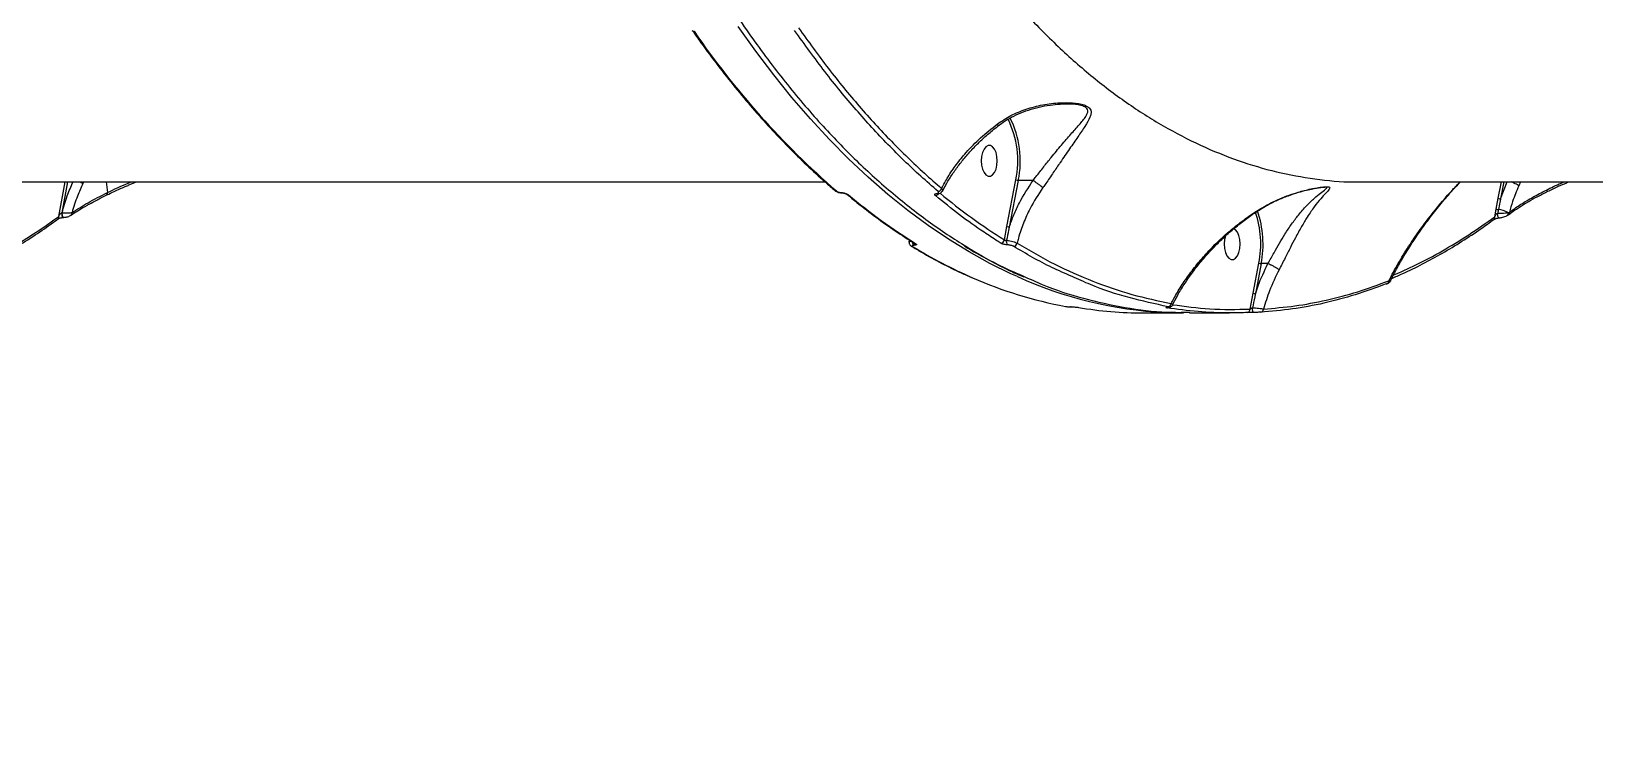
# Model space of a CAD drawing. Header units: millimetres. Extents: x -9609 to 9022, y -7175 to 8108.
# Drawn here: x -3665.8 to -3212.7, y 3066.6 to 3268.9 of the extents above; entities that cross this region are included whole.
import ezdxf

# ---------------------------------------------------------------- set-up
doc = ezdxf.new("R2010")
doc.units = ezdxf.units.MM
for name, color, linetype in [('DIKOM_ОБЪЕКТ', 7, 'Continuous'), ('DIKOM_РАЗМЕР_ЗОНА', 7, 'Continuous'), ('DIKOM_РАЗМЕР_ОБЪЕКТА', 7, 'Continuous')]:
    doc.layers.add(name, color=color, linetype=linetype)
doc.styles.add('style1', font='arial.ttf', dxfattribs={"width": 0.8})
doc.dimstyles.new('1-50', dxfattribs={"dimtxt": 300, "dimasz": 200, "dimexe": 100, "dimexo": 0, "dimgap": 100, "dimtad": 1, "dimtxsty": 'style1', "dimcen": 200, "dimclrd": 7, "dimclre": 7, "dimclrt": 7, "dimadec": 1, "dimazin": 2, "dimtfac": 1, "dimtmove": 0, "dimatfit": 2, "dimfxl": 0, "dimlwd": 25, "dimlwe": 18, "dimarcsym": 0})

# ---------------------------------------------------------------- blocks, each defined once
blk = doc.blocks.new('*D10')
at = {"layer": 'Defpoints', "color": 0, "transparency": 16777216}
for p in [(-405.54, 6589.16), (-8044.66, -3492.79), (424.09, -3492.79)]:
    blk.add_point(p, dxfattribs=at)
at = {"layer": 'DIKOM_РАЗМЕР_ОБЪЕКТА', "color": 7, "lineweight": 18, "transparency": 16777216}
for p, q in [((-405.54, 6589.16), (-8144.66, 6589.16)), ((424.09, -3492.79), (-8144.66, -3492.79))]:
    blk.add_line(p, q, dxfattribs=at)
at = {"layer": 'DIKOM_РАЗМЕР_ОБЪЕКТА', "color": 7, "lineweight": 25, "transparency": 16777216}
blk.add_line((-8044.66, 6389.16), (-8044.66, -3292.79), dxfattribs=at)
at = {"layer": 'DIKOM_РАЗМЕР_ОБЪЕКТА', "color": 7, "transparency": 16777216}
for points in [[(-8077.99, 6389.16), (-8011.32, 6389.16), (-8044.66, 6589.16)], [(-8077.99, -3292.79), (-8011.32, -3292.79), (-8044.66, -3492.79)]]:
    blk.add_solid(points, dxfattribs=at)
at = {"layer": 'DIKOM_РАЗМЕР_ОБЪЕКТА', "color": 7, "transparency": 16777216, "insert": (-8297.83, 1541.5), "char_height": 300, "attachment_point": 5, "rotation": 90, "style": 'style1'}
blk.add_mtext('10100', dxfattribs=at)
blk = doc.blocks.new('*D13')
at = {"layer": 'Defpoints', "color": 0, "transparency": 16777216}
for p in [(-4933.28, 8107.63), (-9158.98, -4977.79), (-1652.91, -4977.79)]:
    blk.add_point(p, dxfattribs=at)
at = {"layer": 'DIKOM_РАЗМЕР_ЗОНА', "color": 7, "lineweight": 18, "transparency": 16777216}
for p, q in [((-4933.28, 8107.63), (-9258.98, 8107.63)), ((-1652.91, -4977.79), (-9258.98, -4977.79))]:
    blk.add_line(p, q, dxfattribs=at)
at = {"layer": 'DIKOM_РАЗМЕР_ЗОНА', "color": 7, "lineweight": 25, "transparency": 16777216}
blk.add_line((-9158.98, 7907.63), (-9158.98, -4777.79), dxfattribs=at)
at = {"layer": 'DIKOM_РАЗМЕР_ЗОНА', "color": 7, "transparency": 16777216}
for points in [[(-9192.32, 7907.63), (-9125.65, 7907.63), (-9158.98, 8107.63)], [(-9192.32, -4777.79), (-9125.65, -4777.79), (-9158.98, -4977.79)]]:
    blk.add_solid(points, dxfattribs=at)
at = {"layer": 'DIKOM_РАЗМЕР_ЗОНА', "color": 7, "transparency": 16777216, "insert": (-9412.26, 1541.5), "char_height": 300, "attachment_point": 5, "rotation": 90, "style": 'style1'}
blk.add_mtext('13100', dxfattribs=at)

msp = doc.modelspace()

# ---------------------------------------------------------------- linework, layer by layer
at = {"layer": 'DIKOM_ОБЪЕКТ', "color": 7, "linetype": 'Continuous', "lineweight": 15}
for p, q in [((-3365.33, 3247.789), (-3365.767, 3247.785)), ((-3697.705, 3225.212), (-3435.597, 3225.212)), ((-3657.861, 3215.225), (-3656.008, 3225.212)), ((-3655.306, 3225.212), (-3656.965, 3216.266)), ((-3650.639, 3225.212), (-3650.856, 3224.739)), ((-3644.09, 3225.212), (-3643.719, 3222.126)), ((-3637.482, 3224.327), (-3635.346, 3225.212)), ((-3382.849, 3212.297), (-3380.237, 3225.803)), ((-3379.568, 3225.628), (-3382.179, 3212.122)), ((-3375.284, 3225.628), (-3379.568, 3225.628)), ((-3279.971, 3225.212), (-3041.184, 3225.212)), ((-3240.349, 3220.454), (-3239.429, 3225.212)), ((-3239.679, 3220.279), (-3237.808, 3225.212)), ((-3238.725, 3225.212), (-3239.679, 3220.279)), ((-3233.923, 3225.212), (-3234.402, 3224.079)), ((-3643.902, 3221.441), (-3643.914, 3221.435)), ((-3430.898, 3222.102), (-3430.83, 3222.102)), ((-3430.693, 3222.019), (-3430.624, 3222.019)), ((-3240.938, 3217.355), (-3240.349, 3220.454)), ((-3656.965, 3216.266), (-3656.891, 3216.266)), ((-3656.481, 3214.927), (-3656.406, 3214.927)), ((-3654.274, 3215.582), (-3654.294, 3215.568)), ((-3241.365, 3215.099), (-3240.938, 3217.355)), ((-3240.1, 3214.786), (-3240.108, 3214.785)), ((-3237.523, 3216.348), (-3237.099, 3216.434)), ((-3383.589, 3208.377), (-3382.849, 3212.297)), ((-3411.22, 3208.4), (-3411.276, 3207.732)), ((-3409.827, 3206.817), (-3409.875, 3206.817)), ((-3409.653, 3207.379), (-3409.655, 3207.38)), ((-3311.464, 3192.951), (-3309.776, 3201.68)), ((-3309.107, 3201.505), (-3310.795, 3192.775)), ((-3307.154, 3201.505), (-3309.107, 3201.505)), ((-3307.154, 3201.505), (-3307.15, 3201.504)), ((-3312.339, 3188.329), (-3311.464, 3192.951)), ((-3364.394, 3188.975), (-3364.306, 3188.975)), ((-3364.348, 3188.97), (-3364.394, 3188.975)), ((-3364.348, 3188.97), (-3364.259, 3188.97)), ((-3364.259, 3188.97), (-3364.306, 3188.975)), ((-3343.223, 3187.212), (-3331.652, 3187.212)), ((-3329.937, 3187.212), (-3318.297, 3187.212))]:
    msp.add_line(p, q, dxfattribs=at)
at = {"layer": 'DIKOM_ОБЪЕКТ', "color": 7, "linetype": 'Continuous', "lineweight": 15, "flags": 128}
for points in [[(-3379.778, 3197.739), (-3381.677, 3198.598), (-3387.763, 3201.588), (-3393.802, 3204.921), (-3399.788, 3208.592), (-3405.717, 3212.598), (-3411.584, 3216.938), (-3417.383, 3221.606), (-3423.11, 3226.598), (-3428.76, 3231.911), (-3434.328, 3237.541), (-3439.81, 3243.482), (-3445.2, 3249.729), (-3450.495, 3256.277), (-3455.69, 3263.12), (-3460.781, 3270.254)], [(-3385.652, 3231.335), (-3385.746, 3232.603), (-3386.02, 3233.768), (-3386.452, 3234.736), (-3387.007, 3235.428), (-3387.64, 3235.789), (-3388.3, 3235.789), (-3388.932, 3235.428), (-3389.487, 3234.736), (-3389.92, 3233.768), (-3390.194, 3232.603), (-3390.288, 3231.335), (-3390.194, 3230.067), (-3389.92, 3228.902), (-3389.487, 3227.934), (-3388.932, 3227.242), (-3388.3, 3226.881), (-3387.64, 3226.881), (-3387.007, 3227.242), (-3386.452, 3227.934), (-3386.02, 3228.902), (-3385.746, 3230.067), (-3385.652, 3231.335)], [(-3656.965, 3216.266), (-3656.995, 3215.988), (-3656.983, 3215.704), (-3656.931, 3215.439), (-3656.842, 3215.213), (-3656.723, 3215.045), (-3656.586, 3214.948), (-3656.483, 3214.927)], [(-3656.891, 3216.266), (-3656.92, 3215.988), (-3656.908, 3215.704), (-3656.856, 3215.439), (-3656.767, 3215.213), (-3656.648, 3215.045), (-3656.511, 3214.948), (-3656.4, 3214.927)], [(-3240.108, 3214.785), (-3240.193, 3214.807), (-3240.296, 3214.904), (-3240.389, 3215.073), (-3240.463, 3215.299), (-3240.514, 3215.565), (-3240.535, 3215.848), (-3240.527, 3216.125)], [(-3237.37, 3215.722), (-3237.364, 3215.727), (-3237.307, 3215.776)], [(-3319.488, 3209.552), (-3319.732, 3208.48), (-3319.826, 3207.212), (-3319.732, 3205.944), (-3319.458, 3204.779), (-3319.026, 3203.811), (-3318.471, 3203.119), (-3317.838, 3202.758), (-3317.178, 3202.758), (-3316.546, 3203.119), (-3315.991, 3203.811), (-3315.559, 3204.779), (-3315.284, 3205.944), (-3315.191, 3207.212), (-3315.191, 3207.212)], [(-3315.191, 3207.212), (-3315.284, 3208.48), (-3315.559, 3209.645), (-3315.991, 3210.613), (-3316.546, 3211.305), (-3317.105, 3211.644)], [(-3272.832, 3195.659), (-3272.675, 3195.675), (-3272.579, 3195.703)], [(-3331.652, 3187.212), (-3331.91, 3187.212), (-3335.609, 3187.282)], [(-3311.257, 3187.37), (-3311.348, 3187.393), (-3311.435, 3187.473), (-3311.512, 3187.606), (-3311.575, 3187.784), (-3311.62, 3187.997), (-3311.645, 3188.231), (-3311.647, 3188.474), (-3311.627, 3188.71)]]:
    msp.add_lwpolyline(points, dxfattribs=at)
at = {"layer": 'DIKOM_ОБЪЕКТ', "color": 7, "linetype": 'Continuous', "lineweight": 15}
for centre, radius, start, end in [((-3473.644, 3269.5), 0.6, 217.79452, 273.74114), ((-3271.367, 3407.659), 245.263, 214.45461, 229.01555), ((-3406.388, 3231.311), 26.724, 348.10756, 26.82242), ((-3406.289, 3231.338), 27.325, 347.93649, 27.08299), ((-3644.312, 3221.918), 0.629, 310.76991, 19.37966), ((-3432.236, 3223.185), 0.672, 230.34114, 271.0898), ((-3402.926, 3223.641), 1.169, 274.1494, 345.02029), ((-3379.582, 3226.939), 1.311, 239.98652, 270.60069), ((-3430.685, 3222.334), 0.316, 227.44302, 268.09297), ((-3430.617, 3222.334), 0.316, 227.43779, 268.81152), ((-3428.821, 3222.121), 0.646, 229.15574, 271.93043), ((-3317.443, 3354.013), 173.108, 229.96363, 237.95953), ((-3403.678, 3222.391), 1.156, 274.17013, 331.32258), ((-3402.964, 3222.216), 0.436, 234.70423, 273.03482), ((-3239.693, 3221.591), 1.312, 239.99343, 270.60427), ((-3747.19, 3335.632), 149.925, 292.89707, 306.57124), ((-3658.62, 3215.028), 0.784, 308.94047, 14.54818), ((-3654.74, 3216.163), 0.745, 308.74397, 11.48253), ((-3337.634, 3207.208), 28.401, 348.77757, 18.83044), ((-3338.446, 3207.163), 29.881, 349.08409, 18.73936), ((-3242.125, 3214.902), 0.785, 310.24429, 14.53797), ((-3240.289, 3218.499), 1.315, 240.41178, 268.758), ((-3241.205, 3209.131), 8.101, 62.97218, 83.7092), ((-3238.222, 3216.069), 0.752, 306.17166, 21.76456), ((-3237.872, 3216.316), 0.782, 316.27745, 8.6734), ((-3382.193, 3213.433), 1.311, 239.9931, 270.59411), ((-3410.249, 3207.208), 0.694, 238.74616, 270.56716), ((-3335.402, 3328.652), 143.243, 238.502, 246.37564), ((-3409.112, 3207.647), 1.127, 174.51929, 227.42685), ((-3409.074, 3207.64), 1.115, 175.60977, 227.53587), ((-3409.287, 3207.967), 0.693, 238.33472, 270.56001), ((-3384.69, 3208.533), 1.112, 274.62627, 351.92971), ((-3381.42, 3207.852), 1.607, 164.92994, 213.00826), ((-3381.012, 3207.631), 1.102, 274.55726, 349.41489), ((-3309.12, 3202.816), 1.311, 239.98652, 270.60069), ((-3343.201, 3310.241), 123.25, 246.26737, 259.4243), ((-3330.708, 3306.414), 119.24, 245.69936, 266.9199), ((-3272.919, 3196.486), 0.854, 293.49463, 4.74737), ((-3310.808, 3194.086), 1.311, 239.98652, 270.60069), ((-3343.197, 3299.521), 112.309, 260.32783, 269.98651), ((-3336.503, 3189.48), 0.779, 270.3845, 297.84927), ((-3336.174, 3189.995), 0.978, 274.65366, 357.18007), ((-3313.259, 3188.25), 0.924, 274.64172, 4.91957), ((-3309.334, 3188.321), 0.906, 274.14036, 1.35786)]:
    msp.add_arc(centre, radius, start, end, dxfattribs=at)
for points, knots in [([(-3546.252, 3606.21), (-3546.223, 3601.632), (-3546.146, 3589.204), (-3545.454, 3568.931), (-3544.001, 3545.478), (-3541.865, 3522.182), (-3539.07, 3499.153), (-3535.622, 3476.497), (-3531.53, 3454.289), (-3526.784, 3432.576), (-3521.409, 3411.383), (-3515.423, 3390.772), (-3508.858, 3370.838), (-3501.743, 3351.675), (-3494.095, 3333.349), (-3485.916, 3315.91), (-3477.23, 3299.367), (-3468.069, 3283.764), (-3458.475, 3269.173), (-3448.495, 3255.663), (-3438.28, 3243.438), (-3427.859, 3232.491), (-3417.266, 3222.772), (-3406.407, 3214.143), (-3395.318, 3206.711), (-3385.735, 3201.191), (-3379.802, 3198.641), (-3377.682, 3197.73)], [0, 0, 0, 0, 0.0243037, 0.0659749, 0.1077774, 0.1496468, 0.191516, 0.2333187, 0.2749899, 0.3166611, 0.3584635, 0.4003329, 0.4422024, 0.4840049, 0.5256759, 0.5673473, 0.6091498, 0.6510189, 0.6928886, 0.734691, 0.7763623, 0.8164975, 0.8567503, 0.8970624, 0.9373748, 0.9776275, 1, 1, 1, 1]), ([(-3476.184, 3545.658), (-3475.527, 3538.635), (-3474.211, 3524.566), (-3471.453, 3503.759), (-3468.139, 3483.23), (-3464.227, 3463.093), (-3459.75, 3443.437), (-3454.713, 3424.33), (-3449.113, 3405.814), (-3442.971, 3387.909), (-3436.311, 3370.664), (-3429.164, 3354.159), (-3421.563, 3338.471), (-3413.525, 3323.653), (-3405.053, 3309.749), (-3396.172, 3296.763), (-3386.912, 3284.731), (-3377.318, 3273.706), (-3367.433, 3263.742), (-3357.278, 3254.873), (-3346.866, 3247.138), (-3336.218, 3240.529), (-3325.373, 3235.059), (-3314.381, 3230.76), (-3303.293, 3227.611), (-3292.133, 3225.792), (-3284.331, 3225.053), (-3280.256, 3225.258), (-3279.921, 3225.275)], [0, 0, 0, 0, 0.0397188, 0.079563, 0.1194708, 0.1593789, 0.199223, 0.2389418, 0.2786623, 0.3185076, 0.3584165, 0.3983257, 0.4381714, 0.4778916, 0.5176401, 0.5575131, 0.5974499, 0.6373871, 0.6772604, 0.717009, 0.7568219, 0.7967591, 0.8367603, 0.8767619, 0.9167, 0.9565132, 0.9964244, 1, 1, 1, 1]), ([(-3474.118, 3269.133), (-3473.276, 3267.94), (-3470.832, 3264.481), (-3466.714, 3258.951), (-3461.736, 3252.634), (-3456.669, 3246.587), (-3451.518, 3240.811), (-3446.286, 3235.309), (-3440.976, 3230.092), (-3436.427, 3225.906), (-3433.639, 3223.506), (-3432.665, 3222.667)], [0, 0, 0, 0, 0.0652744, 0.1892965, 0.3133232, 0.4373481, 0.5613696, 0.685385, 0.8093934, 0.9333913, 1, 1, 1, 1]), ([(-3402.842, 3222.475), (-3404.518, 3223.93), (-3409.42, 3228.184), (-3417.386, 3235.928), (-3426.661, 3246.042), (-3435.718, 3257.021), (-3441.525, 3265.08), (-3444.428, 3269.109)], [0, 0, 0, 0, 0.1144537, 0.3347656, 0.555075, 0.7775379, 1, 1, 1, 1]), ([(-3443.29, 3269.873), (-3440.422, 3265.89), (-3434.685, 3257.925), (-3425.683, 3246.992), (-3416.401, 3236.855), (-3408.393, 3229.062), (-3403.47, 3224.79), (-3401.798, 3223.339)], [0, 0, 0, 0, 0.2203105, 0.4406201, 0.6630844, 0.8855447, 1, 1, 1, 1]), ([(-3385.644, 3242), (-3384.348, 3242.86), (-3381.721, 3244.603), (-3377.238, 3246.41), (-3372.436, 3247.667), (-3367.864, 3248.218), (-3364.368, 3248.207), (-3362.038, 3247.937), (-3360.345, 3247.542), (-3358.919, 3246.827), (-3358.388, 3245.874), (-3358.439, 3244.897), (-3358.906, 3243.472), (-3360.178, 3241.351), (-3362.252, 3238.317), (-3364.674, 3234.836), (-3367.083, 3231.316), (-3369.408, 3227.898), (-3371.104, 3225.42), (-3372.122, 3223.975), (-3372.399, 3223.582)], [0, 0, 0, 0, 0.0704054, 0.1427033, 0.2195579, 0.2979693, 0.355591, 0.384869, 0.4149645, 0.4491189, 0.4886797, 0.5172627, 0.54652, 0.6240218, 0.7036974, 0.7828131, 0.8640045, 0.9204688, 0.9784127, 1, 1, 1, 1]), ([(-3385.413, 3241.441), (-3384.929, 3241.807), (-3383.682, 3242.75), (-3381.459, 3244.022), (-3378.759, 3245.289), (-3375.835, 3246.318), (-3372.736, 3247.125), (-3369.684, 3247.623), (-3367.188, 3247.834), (-3365.806, 3247.824), (-3365.331, 3247.821)], [0, 0, 0, 0, 0.0834919, 0.2151895, 0.353398, 0.4968824, 0.6455603, 0.7987743, 0.9307744, 1, 1, 1, 1]), ([(-3375.278, 3225.626), (-3375.277, 3225.627), (-3375.05, 3226.025), (-3373.881, 3227.272), (-3372.197, 3229.617), (-3369.681, 3232.712), (-3367.019, 3235.936), (-3364.3, 3239.078), (-3361.805, 3241.812), (-3360.249, 3243.721), (-3359.508, 3245.013), (-3359.302, 3245.793), (-3359.476, 3246.369), (-3359.96, 3246.858), (-3360.47, 3247.127), (-3361.404, 3247.437), (-3362.554, 3247.661), (-3364.019, 3247.821), (-3364.969, 3247.798), (-3365.33, 3247.789)], [0, 0, 0, 0, 0.0000457, 0.0327598, 0.12094, 0.2092373, 0.3339619, 0.45884, 0.5798242, 0.7004859, 0.7429862, 0.7853261, 0.8276231, 0.8405613, 0.8786374, 0.8876871, 0.9304865, 0.9735767, 1, 1, 1, 1]), ([(-3401.798, 3223.339), (-3401.199, 3224.462), (-3399.956, 3226.791), (-3397.563, 3230.279), (-3394.459, 3234.09), (-3390.554, 3238.108), (-3387.292, 3240.693), (-3385.644, 3242)], [0, 0, 0, 0, 0.16654674, 0.34554897, 0.52676318, 0.76078258, 1, 1, 1, 1]), ([(-3401.5, 3222.546), (-3401.199, 3223.148), (-3400.436, 3224.678), (-3398.919, 3227.128), (-3396.993, 3229.879), (-3394.818, 3232.587), (-3392.427, 3235.225), (-3389.835, 3237.752), (-3387.487, 3239.831), (-3385.949, 3241.001), (-3385.391, 3241.425)], [0, 0, 0, 0, 0.0889461, 0.2258112, 0.3640157, 0.5031895, 0.6428525, 0.7823272, 0.9210235, 1, 1, 1, 1]), ([(-3385.644, 3242), (-3385.629, 3241.974), (-3385.54, 3241.813), (-3385.431, 3241.59), (-3385.454, 3241.54), (-3385.464, 3241.517)], [0, 0, 0, 0, 0.095344, 0.5960078, 1, 1, 1, 1]), ([(-3656.891, 3216.266), (-3656.434, 3217.902), (-3655.59, 3220.932), (-3654.299, 3223.864), (-3653.705, 3225.212)], [0, 0, 0, 0, 0.5400387, 1, 1, 1, 1]), ([(-3650.856, 3224.739), (-3651.402, 3223.534), (-3652.651, 3220.772), (-3653.52, 3217.919), (-3654.01, 3216.311)], [0, 0, 0, 0, 0.4365587, 1, 1, 1, 1]), ([(-3654.01, 3216.311), (-3652.534, 3217.26), (-3649.546, 3219.183), (-3645.677, 3221.137), (-3643.719, 3222.126)], [0, 0, 0, 0, 0.4937624, 1, 1, 1, 1]), ([(-3651.666, 3225.212), (-3651.651, 3225.205), (-3651.44, 3225.1), (-3651.17, 3224.941), (-3650.944, 3224.8), (-3650.868, 3224.748), (-3650.856, 3224.739)], [0, 0, 0, 0, 0.04311747, 0.60058576, 0.93809115, 1, 1, 1, 1]), ([(-3643.897, 3221.432), (-3643.183, 3221.778), (-3641.475, 3222.604), (-3639.316, 3223.574), (-3637.84, 3224.181), (-3637.482, 3224.327)], [0, 0, 0, 0, 0.3519926, 0.8431112, 1, 1, 1, 1]), ([(-3643.719, 3222.126), (-3641.81, 3223.048), (-3639.617, 3224.108), (-3637.108, 3225.085), (-3636.783, 3225.212)], [0, 0, 0, 0, 0.8704264, 1, 1, 1, 1]), ([(-3432.657, 3222.678), (-3432.62, 3222.642), (-3432.445, 3222.47), (-3432.033, 3222.278), (-3431.409, 3222.086), (-3430.938, 3222.002), (-3430.714, 3222.022), (-3430.695, 3222.024)], [0, 0, 0, 0, 0.0786824, 0.3778112, 0.6639378, 0.9705286, 1, 1, 1, 1]), ([(-3432.224, 3222.513), (-3432.157, 3222.465), (-3432.023, 3222.368), (-3431.718, 3222.241), (-3431.382, 3222.149), (-3431.099, 3222.107), (-3430.95, 3222.103), (-3430.898, 3222.102)], [0, 0, 0, 0, 0.2289144, 0.4578117, 0.6786778, 0.8883338, 1, 1, 1, 1]), ([(-3403.216, 3221.86), (-3403.098, 3221.876), (-3402.862, 3221.909), (-3402.67, 3222.035), (-3402.624, 3222.203), (-3402.714, 3222.359), (-3402.816, 3222.452), (-3402.842, 3222.475)], [0, 0, 0, 0, 0.2256399, 0.4513054, 0.6801536, 0.9175984, 1, 1, 1, 1]), ([(-3402.942, 3221.785), (-3402.911, 3221.786), (-3402.649, 3221.795), (-3402.268, 3221.903), (-3401.811, 3222.171), (-3401.654, 3222.439), (-3401.585, 3222.556)], [0, 0, 0, 0, 0.0555233, 0.4641894, 0.7657198, 1, 1, 1, 1]), ([(-3401.798, 3223.339), (-3401.758, 3223.291), (-3401.606, 3223.105), (-3401.48, 3222.83), (-3401.559, 3222.655), (-3401.589, 3222.588)], [0, 0, 0, 0, 0.1743811, 0.6788664, 1, 1, 1, 1]), ([(-3382.179, 3212.122), (-3381.754, 3213.301), (-3380.899, 3215.669), (-3378.765, 3220.275), (-3376.672, 3223.493), (-3375.284, 3225.628)], [0, 0, 0, 0, 0.2504067, 0.502862, 1, 1, 1, 1]), ([(-3372.399, 3223.582), (-3373.712, 3221.573), (-3375.874, 3218.266), (-3378.104, 3213.277), (-3379.281, 3209.897), (-3379.797, 3207.931), (-3379.929, 3207.429)], [0, 0, 0, 0, 0.395786, 0.6516322, 0.9109935, 1, 1, 1, 1]), ([(-3375.284, 3225.628), (-3375.282, 3225.628), (-3375.28, 3225.627), (-3375.278, 3225.626), (-3375.278, 3225.626)], [0, 0, 0, 0, 0.661112, 1, 1, 1, 1]), ([(-3372.399, 3223.582), (-3372.421, 3223.598), (-3372.518, 3223.669), (-3372.792, 3223.866), (-3373.301, 3224.229), (-3373.982, 3224.713), (-3374.683, 3225.208), (-3375.079, 3225.487), (-3375.278, 3225.626)], [0, 0, 0, 0, 0.0352147, 0.1540523, 0.3656114, 0.5770426, 0.7885683, 1, 1, 1, 1]), ([(-3309.446, 3217.373), (-3307.766, 3218.313), (-3304.369, 3220.215), (-3299.489, 3221.967), (-3295.765, 3222.956), (-3293.317, 3223.448), (-3291.622, 3223.708), (-3290.241, 3223.826), (-3289.366, 3223.768), (-3289.145, 3223.517), (-3289.42, 3222.971), (-3290.354, 3221.994), (-3291.875, 3220.328), (-3293.682, 3218.075), (-3295.558, 3215.344), (-3297.403, 3212.29), (-3299.048, 3209.294), (-3300.642, 3206.211), (-3302.216, 3203.067), (-3303.334, 3200.893), (-3303.925, 3199.744)], [0, 0, 0, 0, 0.0863516, 0.1746766, 0.2336202, 0.2635158, 0.2941177, 0.3212028, 0.3485617, 0.3826661, 0.4154263, 0.4844285, 0.5550149, 0.6333643, 0.7133062, 0.7760735, 0.8404078, 0.8905373, 0.9421319, 1, 1, 1, 1]), ([(-3309.368, 3217.24), (-3308.692, 3217.658), (-3307.083, 3218.653), (-3304.352, 3219.979), (-3301.333, 3221.215), (-3298.493, 3222.159), (-3296.098, 3222.81), (-3294.239, 3223.225), (-3292.832, 3223.482), (-3291.79, 3223.631), (-3291.112, 3223.701), (-3290.738, 3223.713), (-3290.693, 3223.712), (-3290.69, 3223.712)], [0, 0, 0, 0, 0.1119405, 0.2660867, 0.427467, 0.5737525, 0.6914228, 0.7848199, 0.8545108, 0.9120341, 0.9596404, 0.9978606, 1, 1, 1, 1]), ([(-3307.15, 3201.504), (-3307.149, 3201.504), (-3306.515, 3202.535), (-3305.464, 3204.583), (-3303.799, 3207.454), (-3302.099, 3210.281), (-3300.253, 3213.062), (-3298.154, 3215.862), (-3295.932, 3218.402), (-3293.759, 3220.469), (-3291.842, 3222.019), (-3290.562, 3222.93), (-3290.025, 3223.441), (-3290.003, 3223.675), (-3290.501, 3223.7), (-3290.691, 3223.709)], [0, 0, 0, 0, 0.000021, 0.08379778, 0.1581978, 0.23469395, 0.32960922, 0.42679209, 0.54600908, 0.6674412, 0.77121578, 0.87655095, 0.92378517, 0.97100549, 1, 1, 1, 1]), ([(-3272.068, 3196.557), (-3271.192, 3198.216), (-3269.439, 3201.534), (-3266.378, 3206.497), (-3263.014, 3211.436), (-3258.811, 3216.969), (-3254.935, 3221.579), (-3252.136, 3224.469), (-3251.416, 3225.212)], [0, 0, 0, 0, 0.1683499, 0.3367024, 0.5075697, 0.6784259, 0.917295, 1, 1, 1, 1]), ([(-3271.624, 3196.489), (-3271.332, 3197.091), (-3270.349, 3199.117), (-3268.392, 3202.583), (-3265.755, 3206.896), (-3262.817, 3211.246), (-3259.744, 3215.435), (-3256.487, 3219.491), (-3253.724, 3222.71), (-3251.894, 3224.601), (-3251.303, 3225.212)], [0, 0, 0, 0, 0.06082062, 0.20482497, 0.3516029, 0.50111641, 0.65319121, 0.78858144, 0.93172803, 1, 1, 1, 1]), ([(-3237.296, 3215.762), (-3236.911, 3216.05), (-3235.898, 3216.809), (-3233.965, 3218.075), (-3231.541, 3219.544), (-3228.87, 3221.022), (-3225.988, 3222.49), (-3223.025, 3223.895), (-3220.945, 3224.788), (-3219.957, 3225.212)], [0, 0, 0, 0, 0.0933515, 0.2458719, 0.399491, 0.5536752, 0.7077339, 0.8611766, 1, 1, 1, 1]), ([(-3237.099, 3216.434), (-3236.153, 3217.107), (-3234.258, 3218.455), (-3230.807, 3220.528), (-3226.935, 3222.593), (-3223.722, 3224.17), (-3221.721, 3225.017), (-3221.26, 3225.212)], [0, 0, 0, 0, 0.2323743, 0.4654813, 0.6978661, 0.9303584, 1, 1, 1, 1]), ([(-3234.402, 3224.079), (-3235.034, 3222.56), (-3236.083, 3220.039), (-3236.81, 3217.459), (-3237.099, 3216.434)], [0, 0, 0, 0, 0.6025935, 1, 1, 1, 1]), ([(-3234.402, 3224.079), (-3234.421, 3224.094), (-3234.529, 3224.177), (-3234.828, 3224.376), (-3235.405, 3224.697), (-3236.031, 3225.004), (-3236.415, 3225.161), (-3236.541, 3225.212)], [0, 0, 0, 0, 0.0469094, 0.2628851, 0.5588748, 0.8547884, 1, 1, 1, 1]), ([(-3654.278, 3215.588), (-3654.277, 3215.588), (-3653.549, 3216.043), (-3652.076, 3217.034), (-3650.29, 3218.094), (-3649.203, 3218.681), (-3649.023, 3218.778)], [0, 0, 0, 0, 0.0004964, 0.4546792, 0.9096915, 1, 1, 1, 1]), ([(-3649.023, 3218.778), (-3648.309, 3219.171), (-3646.705, 3220.053), (-3644.963, 3220.938), (-3643.925, 3221.431), (-3643.915, 3221.436)], [0, 0, 0, 0, 0.4429111, 0.994709, 1, 1, 1, 1]), ([(-3430.83, 3222.102), (-3430.753, 3222.1), (-3430.526, 3222.094), (-3430.091, 3222.029), (-3429.575, 3221.888), (-3429.106, 3221.694), (-3428.901, 3221.548), (-3428.799, 3221.475)], [0, 0, 0, 0, 0.10828883, 0.32046664, 0.54304062, 0.77152306, 1, 1, 1, 1]), ([(-3430.624, 3222.018), (-3430.621, 3222.019), (-3430.568, 3222.021), (-3430.403, 3222.009), (-3430.134, 3221.97), (-3429.82, 3221.894), (-3429.536, 3221.792), (-3429.345, 3221.701), (-3429.249, 3221.637), (-3429.245, 3221.633), (-3429.243, 3221.632)], [0, 0, 0, 0, 0.0070202, 0.1391016, 0.2903266, 0.4645409, 0.6511043, 0.8100206, 0.9382752, 1, 1, 1, 1]), ([(-3429.237, 3221.627), (-3428.275, 3220.832), (-3425.489, 3218.529), (-3420.827, 3214.945), (-3415.262, 3210.964), (-3411.514, 3208.568), (-3409.651, 3207.377)], [0, 0, 0, 0, 0.14988523, 0.43444417, 0.71897258, 1, 1, 1, 1]), ([(-3403.594, 3221.238), (-3403.621, 3221.261), (-3403.726, 3221.354), (-3403.816, 3221.512), (-3403.77, 3221.682), (-3403.574, 3221.809), (-3403.336, 3221.843), (-3403.216, 3221.86)], [0, 0, 0, 0, 0.0826178, 0.3217254, 0.5513174, 0.7755939, 1, 1, 1, 1]), ([(-3384.6, 3207.425), (-3384.927, 3207.63), (-3386.561, 3208.656), (-3390.575, 3211.296), (-3396.607, 3215.577), (-3401.264, 3219.35), (-3403.594, 3221.238)], [0, 0, 0, 0, 0.0507708, 0.2538481, 0.6266995, 1, 1, 1, 1]), ([(-3403.018, 3221.77), (-3403.019, 3221.769), (-3403.02, 3221.769), (-3402.987, 3221.777), (-3402.943, 3221.779), (-3402.934, 3221.779)], [0, 0, 0, 0, 0.3234867, 0.8513834, 1, 1, 1, 1]), ([(-3402.262, 3221.94), (-3399.241, 3219.506), (-3393.099, 3214.557), (-3386.793, 3210.459), (-3383.589, 3208.377)], [0, 0, 0, 0, 0.4919478, 1, 1, 1, 1]), ([(-3239.679, 3220.279), (-3239.745, 3219.966), (-3239.964, 3218.936), (-3240.172, 3217.904), (-3240.317, 3217.184)], [0, 0, 0, 0, 0.30298842, 1, 1, 1, 1]), ([(-3689.377, 3196.589), (-3688.785, 3196.834), (-3686.253, 3197.882), (-3681.805, 3199.954), (-3676.053, 3202.922), (-3670.346, 3206.203), (-3664.786, 3209.724), (-3660.724, 3212.526), (-3658.546, 3214.113), (-3658.127, 3214.418)], [0, 0, 0, 0, 0.0556279, 0.2380867, 0.420582, 0.6031287, 0.7857231, 0.9588059, 1, 1, 1, 1]), ([(-3658.121, 3214.422), (-3658.119, 3214.424), (-3658.1, 3214.44), (-3657.935, 3214.543), (-3657.644, 3214.675), (-3657.283, 3214.801), (-3657.048, 3214.851), (-3656.965, 3214.869)], [0, 0, 0, 0, 0.030182, 0.2610356, 0.5740539, 0.8482156, 1, 1, 1, 1]), ([(-3657.861, 3215.225), (-3657.809, 3215.333), (-3657.698, 3215.56), (-3657.495, 3215.862), (-3657.29, 3216.094), (-3657.136, 3216.212), (-3657.032, 3216.259), (-3656.987, 3216.264), (-3656.965, 3216.266)], [0, 0, 0, 0, 0.27591423, 0.58120204, 0.78397041, 0.90448543, 0.95301672, 1, 1, 1, 1]), ([(-3656.965, 3214.869), (-3656.942, 3214.874), (-3656.841, 3214.898), (-3656.678, 3214.918), (-3656.533, 3214.928), (-3656.49, 3214.927), (-3656.484, 3214.927)], [0, 0, 0, 0, 0.1319346, 0.5874688, 0.937958, 1, 1, 1, 1]), ([(-3656.891, 3216.266), (-3656.697, 3216.26), (-3656.309, 3216.247), (-3655.642, 3216.245), (-3654.983, 3216.256), (-3654.406, 3216.277), (-3654.134, 3216.3), (-3654.01, 3216.311)], [0, 0, 0, 0, 0.1951306, 0.3897988, 0.5933884, 0.8139842, 1, 1, 1, 1]), ([(-3656.399, 3214.936), (-3656.209, 3214.939), (-3655.975, 3214.942), (-3655.744, 3215.003), (-3655.7, 3215.014)], [0, 0, 0, 0, 0.812699, 1, 1, 1, 1]), ([(-3655.7, 3215.014), (-3655.551, 3215.048), (-3655.191, 3215.13), (-3654.703, 3215.317), (-3654.431, 3215.499), (-3654.305, 3215.584)], [0, 0, 0, 0, 0.2745726, 0.6626601, 1, 1, 1, 1]), ([(-3335.197, 3189.947), (-3334.95, 3190.42), (-3334.066, 3192.107), (-3332.342, 3194.993), (-3329.863, 3198.599), (-3327.053, 3202.162), (-3323.252, 3206.4), (-3319.171, 3210.256), (-3314.919, 3213.662), (-3311.997, 3215.756), (-3310.131, 3216.939), (-3309.446, 3217.373)], [0, 0, 0, 0, 0.0465616, 0.1660329, 0.2855017, 0.408268, 0.5310173, 0.7327786, 0.8363348, 0.9398867, 1, 1, 1, 1]), ([(-3334.862, 3189.464), (-3334.394, 3190.382), (-3333.369, 3192.389), (-3331.479, 3195.465), (-3329.265, 3198.679), (-3326.806, 3201.843), (-3324.141, 3204.91), (-3321.3, 3207.84), (-3318.332, 3210.591), (-3315.258, 3213.138), (-3312.281, 3215.369), (-3310.274, 3216.658), (-3309.368, 3217.241)], [0, 0, 0, 0, 0.0894484, 0.1955057, 0.3020034, 0.4088137, 0.5157528, 0.6204317, 0.7230313, 0.8229909, 0.9200318, 1, 1, 1, 1]), ([(-3309.446, 3217.373), (-3309.438, 3217.359), (-3309.388, 3217.278), (-3309.383, 3217.267), (-3309.379, 3217.257)], [0, 0, 0, 0, 0.1727813, 1, 1, 1, 1]), ([(-3271.252, 3197.242), (-3270.188, 3197.693), (-3267.18, 3198.967), (-3262.277, 3201.4), (-3256.55, 3204.508), (-3250.887, 3207.941), (-3245.914, 3211.2), (-3242.853, 3213.442), (-3241.64, 3214.33)], [0, 0, 0, 0, 0.105576, 0.2984204, 0.4907315, 0.6823426, 0.874106, 1, 1, 1, 1]), ([(-3270.807, 3198.146), (-3268.614, 3199.113), (-3263.831, 3201.221), (-3256.531, 3205.158), (-3248.893, 3209.772), (-3243.874, 3213.323), (-3241.365, 3215.099)], [0, 0, 0, 0, 0.2194559, 0.4786876, 0.7393437, 1, 1, 1, 1]), ([(-3241.62, 3214.298), (-3241.611, 3214.306), (-3241.574, 3214.335), (-3241.364, 3214.454), (-3241.032, 3214.592), (-3240.646, 3214.705), (-3240.35, 3214.761), (-3240.172, 3214.783), (-3240.112, 3214.785), (-3240.108, 3214.785)], [0, 0, 0, 0, 0.0733727, 0.2839488, 0.5543651, 0.748659, 0.8872524, 0.9913996, 1, 1, 1, 1]), ([(-3241.365, 3215.099), (-3241.3, 3215.231), (-3241.18, 3215.474), (-3240.961, 3215.782), (-3240.775, 3215.98), (-3240.649, 3216.072), (-3240.579, 3216.109), (-3240.544, 3216.12), (-3240.527, 3216.125)], [0, 0, 0, 0, 0.3534484, 0.6499349, 0.8419676, 0.9246981, 0.9643296, 1, 1, 1, 1]), ([(-3240.317, 3217.184), (-3240.379, 3216.871), (-3240.449, 3216.518), (-3240.519, 3216.166), (-3240.527, 3216.125)], [0, 0, 0, 0, 0.8864421, 1, 1, 1, 1]), ([(-3240.527, 3216.125), (-3240.358, 3216.126), (-3239.95, 3216.127), (-3239.197, 3216.161), (-3238.296, 3216.232), (-3237.794, 3216.307), (-3237.523, 3216.348)], [0, 0, 0, 0, 0.1616248, 0.3913366, 0.6724303, 1, 1, 1, 1]), ([(-3240.101, 3214.795), (-3239.885, 3214.808), (-3239.602, 3214.826), (-3239.328, 3214.9), (-3239.263, 3214.918)], [0, 0, 0, 0, 0.7601856, 1, 1, 1, 1]), ([(-3239.263, 3214.918), (-3239.097, 3214.957), (-3238.664, 3215.06), (-3238.163, 3215.255), (-3237.876, 3215.417), (-3237.783, 3215.47)], [0, 0, 0, 0, 0.294751, 0.7689792, 1, 1, 1, 1]), ([(-3237.797, 3215.476), (-3237.652, 3215.55), (-3237.462, 3215.646), (-3237.312, 3215.766), (-3237.277, 3215.794)], [0, 0, 0, 0, 0.7668988, 1, 1, 1, 1]), ([(-3382.179, 3212.122), (-3382.246, 3211.809), (-3382.521, 3210.528), (-3382.778, 3209.242), (-3382.972, 3208.27)], [0, 0, 0, 0, 0.2436064, 1, 1, 1, 1]), ([(-3411.192, 3207.736), (-3411.203, 3207.643), (-3411.229, 3207.431), (-3411.115, 3207.124), (-3410.929, 3206.861), (-3410.753, 3206.701), (-3410.638, 3206.639), (-3410.605, 3206.621)], [0, 0, 0, 0, 0.1990015, 0.4515613, 0.6802964, 0.9103836, 1, 1, 1, 1]), ([(-3411.185, 3207.725), (-3411.19, 3207.754), (-3411.207, 3207.849), (-3411.034, 3207.967), (-3410.78, 3208.021), (-3410.673, 3208.043)], [0, 0, 0, 0, 0.19648676, 0.65944153, 1, 1, 1, 1]), ([(-3410.609, 3206.615), (-3409.609, 3206.014), (-3406.714, 3204.275), (-3401.885, 3201.64), (-3397.041, 3199.207), (-3394.095, 3197.943), (-3393.088, 3197.511)], [0, 0, 0, 0, 0.1730572, 0.501303, 0.8294827, 1, 1, 1, 1]), ([(-3409.875, 3206.817), (-3409.936, 3206.816), (-3410.091, 3206.812), (-3410.274, 3206.775), (-3410.38, 3206.707), (-3410.38, 3206.616), (-3410.288, 3206.549), (-3410.242, 3206.515)], [0, 0, 0, 0, 0.14232679, 0.35718131, 0.57160927, 0.78580331, 1, 1, 1, 1]), ([(-3409.28, 3207.274), (-3409.211, 3207.222), (-3409.073, 3207.119), (-3409.074, 3206.982), (-3409.234, 3206.879), (-3409.507, 3206.825), (-3409.736, 3206.819), (-3409.827, 3206.817)], [0, 0, 0, 0, 0.215086, 0.4300357, 0.6447431, 0.859274, 1, 1, 1, 1]), ([(-3395.15, 3206.64), (-3394.481, 3206.222), (-3391.928, 3204.627), (-3387.434, 3202.175), (-3382.382, 3199.587), (-3379.215, 3198.206), (-3377.984, 3197.669)], [0, 0, 0, 0, 0.1187502, 0.4526808, 0.787261, 1, 1, 1, 1]), ([(-3382.767, 3206.977), (-3382.803, 3206.979), (-3382.994, 3206.988), (-3383.371, 3207.031), (-3383.865, 3207.133), (-3384.309, 3207.269), (-3384.503, 3207.373), (-3384.6, 3207.425)], [0, 0, 0, 0, 0.0536293, 0.2897578, 0.5263492, 0.7631311, 1, 1, 1, 1]), ([(-3383.589, 3208.377), (-3383.556, 3208.364), (-3383.49, 3208.338), (-3383.34, 3208.305), (-3383.174, 3208.281), (-3383.048, 3208.272), (-3382.983, 3208.27), (-3382.972, 3208.27)], [0, 0, 0, 0, 0.2371825, 0.4744691, 0.7105043, 0.9465234, 1, 1, 1, 1]), ([(-3382.972, 3208.27), (-3382.912, 3208.265), (-3382.593, 3208.24), (-3381.967, 3208.149), (-3381.146, 3207.953), (-3380.412, 3207.702), (-3380.09, 3207.52), (-3379.929, 3207.429)], [0, 0, 0, 0, 0.0542518, 0.2911601, 0.5276079, 0.7637382, 1, 1, 1, 1]), ([(-3380.925, 3206.533), (-3381.023, 3206.584), (-3381.218, 3206.685), (-3381.663, 3206.82), (-3382.16, 3206.922), (-3382.539, 3206.966), (-3382.732, 3206.975), (-3382.767, 3206.977)], [0, 0, 0, 0, 0.2364349, 0.4725483, 0.7092265, 0.9458783, 1, 1, 1, 1]), ([(-3363.972, 3197.795), (-3365.936, 3198.63), (-3371.651, 3201.058), (-3377.25, 3204.363), (-3380.925, 3206.533)], [0, 0, 0, 0, 0.3436597, 1, 1, 1, 1]), ([(-3379.929, 3207.429), (-3376.298, 3205.33), (-3369.037, 3201.132), (-3357.904, 3196.257), (-3346.625, 3192.355), (-3339.007, 3190.75), (-3335.197, 3189.947)], [0, 0, 0, 0, 0.2485964, 0.4971929, 0.7485973, 1, 1, 1, 1]), ([(-3310.795, 3192.775), (-3310.538, 3193.54), (-3309.541, 3196.504), (-3308.171, 3199.374), (-3307.154, 3201.505)], [0, 0, 0, 0, 0.257827, 1, 1, 1, 1]), ([(-3303.925, 3199.744), (-3304.911, 3197.733), (-3306.739, 3194.007), (-3307.896, 3190.128), (-3308.428, 3188.342)], [0, 0, 0, 0, 0.53951156, 1, 1, 1, 1]), ([(-3303.925, 3199.744), (-3303.942, 3199.758), (-3304.058, 3199.85), (-3304.373, 3200.067), (-3304.976, 3200.432), (-3305.709, 3200.83), (-3306.478, 3201.213), (-3306.926, 3201.407), (-3307.15, 3201.504)], [0, 0, 0, 0, 0.0319068, 0.2096933, 0.4072469, 0.6048138, 0.8024468, 1, 1, 1, 1]), ([(-3377.682, 3197.73), (-3376.005, 3196.956), (-3370.395, 3194.366), (-3360.688, 3191.304), (-3348.606, 3188.62), (-3338.302, 3187.315), (-3332.043, 3187.389), (-3329.847, 3187.415)], [0, 0, 0, 0, 0.10717092, 0.35859309, 0.61080494, 0.86342556, 1, 1, 1, 1]), ([(-3336.095, 3189.02), (-3339.869, 3189.826), (-3347.416, 3191.438), (-3356.717, 3194.472), (-3362.192, 3196.98), (-3363.972, 3197.795)], [0, 0, 0, 0, 0.4029368, 0.805876, 1, 1, 1, 1]), ([(-3272.832, 3195.659), (-3275.828, 3194.548), (-3281.82, 3192.328), (-3290.911, 3189.941), (-3300.062, 3188.194), (-3306.2, 3187.676), (-3309.268, 3187.417)], [0, 0, 0, 0, 0.2490984, 0.4981982, 0.7491011, 1, 1, 1, 1]), ([(-3308.428, 3188.342), (-3305.388, 3188.597), (-3299.307, 3189.108), (-3290.197, 3190.836), (-3281.103, 3193.213), (-3275.08, 3195.442), (-3272.068, 3196.557)], [0, 0, 0, 0, 0.24910122, 0.49820045, 0.74909889, 1, 1, 1, 1]), ([(-3272.583, 3195.714), (-3272.511, 3195.738), (-3272.289, 3195.813), (-3272.037, 3195.966), (-3271.738, 3196.192), (-3271.633, 3196.407), (-3271.598, 3196.481)], [0, 0, 0, 0, 0.1818836, 0.5644035, 0.8511552, 1, 1, 1, 1]), ([(-3272.068, 3196.557), (-3271.984, 3196.547), (-3271.709, 3196.514), (-3271.512, 3196.482), (-3271.591, 3196.472), (-3271.595, 3196.472)], [0, 0, 0, 0, 0.2973622, 0.9658086, 1, 1, 1, 1]), ([(-3310.795, 3192.775), (-3310.861, 3192.463), (-3311.149, 3191.11), (-3311.419, 3189.753), (-3311.627, 3188.71)], [0, 0, 0, 0, 0.2307475, 1, 1, 1, 1]), ([(-3365.822, 3189.085), (-3365.72, 3189.069), (-3365.542, 3189.04), (-3365.179, 3189.007), (-3364.838, 3188.985), (-3364.572, 3188.976), (-3364.436, 3188.975), (-3364.394, 3188.975)], [0, 0, 0, 0, 0.3025948, 0.5346271, 0.7254692, 0.9170191, 1, 1, 1, 1]), ([(-3364.306, 3188.975), (-3364.244, 3188.974), (-3364.03, 3188.973), (-3363.606, 3188.958), (-3363.059, 3188.923), (-3362.495, 3188.872), (-3362.218, 3188.831), (-3362.066, 3188.809)], [0, 0, 0, 0, 0.0795946, 0.2757142, 0.470796, 0.7104816, 1, 1, 1, 1]), ([(-3336.498, 3188.701), (-3336.567, 3188.714), (-3336.727, 3188.743), (-3336.827, 3188.785), (-3336.785, 3188.823), (-3336.617, 3188.85), (-3336.401, 3188.857), (-3336.292, 3188.86)], [0, 0, 0, 0, 0.1825398, 0.4237817, 0.6274556, 0.8134168, 1, 1, 1, 1]), ([(-3336.502, 3188.843), (-3336.498, 3188.843), (-3336.487, 3188.845), (-3336.39, 3188.852), (-3336.266, 3188.857), (-3336.161, 3188.857), (-3336.138, 3188.857)], [0, 0, 0, 0, 0.2066378, 0.506378, 0.8915828, 1, 1, 1, 1]), ([(-3313.184, 3187.329), (-3313.527, 3187.315), (-3315.244, 3187.241), (-3319.988, 3187.162), (-3327.425, 3187.428), (-3333.472, 3188.276), (-3336.498, 3188.701)], [0, 0, 0, 0, 0.0441434, 0.2207144, 0.6100128, 1, 1, 1, 1]), ([(-3336.292, 3188.86), (-3336.187, 3188.864), (-3335.977, 3188.871), (-3335.815, 3188.897), (-3335.779, 3188.934), (-3335.877, 3188.976), (-3336.029, 3189.007), (-3336.095, 3189.02)], [0, 0, 0, 0, 0.1888789, 0.3774431, 0.579174, 0.8164589, 1, 1, 1, 1]), ([(-3336.231, 3188.857), (-3336.227, 3188.857), (-3336.052, 3188.858), (-3335.826, 3188.873), (-3335.558, 3188.911), (-3335.28, 3189.018), (-3335.05, 3189.191), (-3334.897, 3189.355), (-3334.862, 3189.466), (-3334.862, 3189.469)], [0, 0, 0, 0, 0.0070184, 0.3099504, 0.5383012, 0.6698772, 0.8212327, 0.9951442, 1, 1, 1, 1]), ([(-3335.197, 3189.947), (-3335.109, 3189.883), (-3334.906, 3189.736), (-3334.799, 3189.57), (-3334.866, 3189.493), (-3334.882, 3189.475)], [0, 0, 0, 0, 0.3684808, 0.8539464, 1, 1, 1, 1]), ([(-3334.787, 3189.607), (-3331.191, 3189.116), (-3323.718, 3188.095), (-3316.226, 3188.249), (-3312.339, 3188.329)], [0, 0, 0, 0, 0.48116358, 1, 1, 1, 1]), ([(-3311.257, 3187.37), (-3311.425, 3187.368), (-3311.773, 3187.366), (-3312.329, 3187.356), (-3312.839, 3187.343), (-3313.069, 3187.334), (-3313.184, 3187.329)], [0, 0, 0, 0, 0.2338351, 0.4825226, 0.7412863, 1, 1, 1, 1]), ([(-3312.339, 3188.329), (-3312.293, 3188.374), (-3312.203, 3188.462), (-3312.018, 3188.581), (-3311.836, 3188.663), (-3311.702, 3188.7), (-3311.644, 3188.708), (-3311.627, 3188.71)], [0, 0, 0, 0, 0.2915418, 0.5669489, 0.8034842, 0.9439162, 1, 1, 1, 1]), ([(-3311.627, 3188.71), (-3311.345, 3188.695), (-3310.762, 3188.664), (-3309.833, 3188.573), (-3308.985, 3188.46), (-3308.613, 3188.381), (-3308.428, 3188.342)], [0, 0, 0, 0, 0.2379857, 0.4906352, 0.7463284, 1, 1, 1, 1]), ([(-3309.268, 3187.417), (-3309.387, 3187.411), (-3309.625, 3187.399), (-3310.151, 3187.384), (-3310.724, 3187.373), (-3311.084, 3187.371), (-3311.257, 3187.37)], [0, 0, 0, 0, 0.2584149, 0.5168206, 0.7677796, 1, 1, 1, 1])]:
    msp.add_open_spline(points, degree=3, knots=knots, dxfattribs=at)

# ---------------------------------------------------------------- dimensions: what is measured, and where the dimension line sits
at = {"layer": 'DIKOM_РАЗМЕР_ЗОНА'}
dim = msp.add_linear_dim(base=(-9158.984, -4977.788), p1=(-4933.276, 8107.631), p2=(-1652.914, -4977.788), angle=90, text='13100', dimstyle='1-50', dxfattribs=at)
dim.commit()
dim.dimension.update_dxf_attribs({"geometry": '*D13', "text_midpoint": (-9158.984, 1541.499), "dimtype": 160})
at = {"layer": 'DIKOM_РАЗМЕР_ОБЪЕКТА'}
dim = msp.add_linear_dim(base=(-8044.657, -3492.788), p1=(-405.539, 6589.161), p2=(424.086, -3492.788), angle=90, text='10100', dimstyle='1-50', dxfattribs=at)
dim.commit()
dim.dimension.update_dxf_attribs({"geometry": '*D10', "text_midpoint": (-8044.657, 1541.499), "dimtype": 160})

doc.saveas('drawing.dxf')
